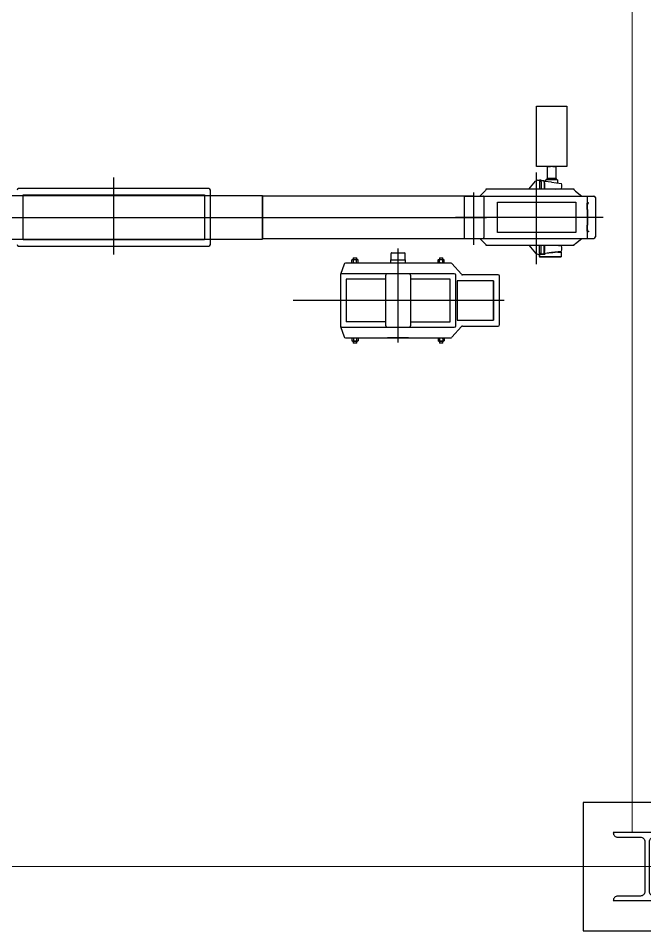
# Model space of a CAD drawing. Extents: x -681219 to -550379, y -242630 to -158199.
# Drawn here: x -659121 to -654972, y -219842 to -213797 of the extents above; entities that cross this region are included whole.
import ezdxf
from ezdxf.lldxf.tags import DXFTag

# ---------------------------------------------------------------- set-up
doc = ezdxf.new("R2010")
doc.units = 0
doc.header["$LTSCALE"] = 1000
doc.linetypes.add('DASHED2', pattern=[9.525, 6.35, -3.175])
doc.layers.get('0').update_dxf_attribs({"linetype": 'CONTINUOUS'})
for name, color, linetype in [('center', 253, 'CENTER2'), ('GY_Bj_Hatch', 9, 'CONTINUOUS'), ('interface', 251, 'DASHED2')]:
    doc.layers.add(name, color=color, linetype=linetype)
doc.layers.add('famsun', color=7, linetype='CONTINUOUS', lineweight=0)
doc.layers.add('轴网_轴线', color=1, linetype='CENTER2', lineweight=0)
tags = doc.linetypes.add('CENTER2', pattern=[28.575, 19.05, -3.175, 3.175, -3.175]).pattern_tags.tags
tags[10:11] = [DXFTag(74, 4), DXFTag(75, 0), DXFTag(340, '0'), DXFTag(46, 0.0), DXFTag(50, 0.0), DXFTag(44, 0.0), DXFTag(45, 0.0)]
tags[8:9] = [DXFTag(74, 4), DXFTag(75, 0), DXFTag(340, '0'), DXFTag(46, 0.0), DXFTag(50, 0.0), DXFTag(44, 0.0), DXFTag(45, 0.0)]
tags[6:7] = [DXFTag(74, 4), DXFTag(75, 0), DXFTag(340, '0'), DXFTag(46, 0.0), DXFTag(50, 0.0), DXFTag(44, 0.0), DXFTag(45, 0.0)]
tags[4:5] = [DXFTag(74, 4), DXFTag(75, 0), DXFTag(340, '0'), DXFTag(46, 0.0), DXFTag(50, 0.0), DXFTag(44, 0.0), DXFTag(45, 0.0)]

# ---------------------------------------------------------------- blocks, each defined once
blk = doc.blocks.new('轴网FB0EDE194AE0F5E0')
at = {"layer": 'GY_Bj_Hatch', "color": 255}
blk.add_lwpolyline([(30575, 7925), (31425, 7925), (31425, 7075), (30575, 7075)], close=True, dxfattribs=at)
blk.add_lwpolyline([(30775, 7725), (31225, 7725, -0.414214), (31195, 7695), (31045, 7695, 0.414214), (31015, 7665), (31015, 7335, 0.414214), (31045, 7305), (31195, 7305, -0.414214), (31225, 7275), (30775, 7275, -0.414214), (30805, 7305), (30955, 7305, 0.414214), (30985, 7335), (30985, 7665, 0.414214), (30955, 7695), (30805, 7695, -0.414214)], format="xyb", close=True, dxfattribs=at)
at = {"layer": '轴网_轴线'}
blk.add_line((-1200, 7500), (44200, 7500), dxfattribs=at)
blk = doc.blocks.new('*U60')
at = {"color": 0, "linetype": 'ByBlock', "lineweight": -2}
for p, q in [((-355, 244.2), (-419, 173.3)), ((348.8, 247.5), (-347.6, 247.5)), ((-307, 249), (-263, 249)), ((-307, 249), (-307, 247.5)), ((-301.6, 270.5), (-305.8, 268.1)), ((-305.8, 251.4), (-305.8, 268.1)), ((-305.8, 251.4), (-301.6, 249)), ((-301.6, 270.5), (-268.4, 270.5)), ((-295, 282.5), (-297, 280.5)), ((-297, 280.5), (-297, 270.5)), ((-295.4, 251.4), (-295.4, 268.1)), ((-295, 282.5), (-275, 282.5)), ((-273, 280.5), (-275, 282.5)), ((-274.6, 251.4), (-274.6, 268.1)), ((-273, 270.5), (-273, 280.5)), ((-264.2, 268.1), (-268.4, 270.5)), ((-268.4, 249), (-264.2, 251.4)), ((-264.2, 251.4), (-264.2, 268.1)), ((-263, 247.5), (-263, 249)), ((-69.4, 248.5), (69.4, 248.5)), ((263, 249), (307, 249)), ((263, 249), (263, 247.5)), ((268.4, 270.5), (264.2, 268.1)), ((264.2, 251.4), (264.2, 268.1)), ((264.2, 251.4), (268.4, 249)), ((268.4, 270.5), (301.6, 270.5)), ((275, 282.5), (273, 280.5)), ((273, 280.5), (273, 270.5)), ((274.6, 251.4), (274.6, 268.1)), ((275, 282.5), (295, 282.5)), ((297, 280.5), (295, 282.5)), ((295.4, 251.4), (295.4, 268.1)), ((297, 270.5), (297, 280.5)), ((305.8, 268.1), (301.6, 270.5)), ((301.6, 249), (305.8, 251.4)), ((305.8, 251.4), (305.8, 268.1)), ((307, 247.5), (307, 249)), ((381.5, 171.5), (358.3, 240.7)), ((-672, 160), (-672, -160)), ((-426.4, 170), (-662, 170)), ((-632, 130), (-632, -130)), ((-392, 130), (-632, 130)), ((-631.8, -130), (-631.8, 130)), ((-392, -130), (-392, 130)), ((-382, 167.5), (-382, -167.5)), ((372, 177.5), (-372, 177.5)), ((-345, 140.5), (-345, -140.5)), ((-82, 140.5), (-345, 140.5)), ((-82, -167.5), (-82, 167.5)), ((82, 167.5), (82, -167.5)), ((82, 140.5), (345, 140.5)), ((345, -140.5), (345, 140.5)), ((382, -167.5), (382, 167.5)), ((-662, -170), (-426.4, -170)), ((-632, -130), (-392, -130)), ((-419, -173.3), (-355, -244.2)), ((-372, -177.5), (372, -177.5)), ((-345, -140.5), (-82, -140.5)), ((82, -140.5), (345, -140.5)), ((358.3, -240.7), (381.5, -171.5)), ((-347.6, -247.5), (348.8, -247.5)), ((-307, -247.5), (-307, -249)), ((-263, -249), (-307, -249)), ((-301.6, -249), (-305.8, -251.4)), ((-305.8, -251.4), (-305.8, -268.1)), ((-305.8, -268.1), (-301.6, -270.5)), ((-268.4, -270.5), (-301.6, -270.5)), ((-297, -270.5), (-297, -280.5)), ((-297, -280.5), (-295, -282.5)), ((-295.4, -251.4), (-295.4, -268.1)), ((-275, -282.5), (-295, -282.5)), ((-275, -282.5), (-273, -280.5)), ((-274.6, -251.4), (-274.6, -268.1)), ((-273, -280.5), (-273, -270.5)), ((-264.2, -251.4), (-268.4, -249)), ((-268.4, -270.5), (-264.2, -268.1)), ((-264.2, -251.4), (-264.2, -268.1)), ((-263, -249), (-263, -247.5)), ((-50, -247.5), (-50, -270)), ((50, -270), (-50, -270)), ((-47.5, -270), (-47.5, -310)), ((47.5, -310), (47.5, -270)), ((50, -270), (50, -247.5)), ((263, -247.5), (263, -249)), ((307, -249), (263, -249)), ((268.4, -249), (264.2, -251.4)), ((264.2, -251.4), (264.2, -268.1)), ((264.2, -268.1), (268.4, -270.5)), ((301.6, -270.5), (268.4, -270.5)), ((273, -270.5), (273, -280.5)), ((273, -280.5), (275, -282.5)), ((274.6, -251.4), (274.6, -268.1)), ((295, -282.5), (275, -282.5)), ((295, -282.5), (297, -280.5)), ((295.4, -251.4), (295.4, -268.1)), ((297, -280.5), (297, -270.5)), ((305.8, -251.4), (301.6, -249)), ((301.6, -270.5), (305.8, -268.1)), ((305.8, -251.4), (305.8, -268.1)), ((307, -249), (307, -247.5)), ((42.5, -315), (-42.5, -315))]:
    blk.add_line(p, q, dxfattribs=at)
for centre, radius, start, end in [((-347.6, 237.5), 10, 90, 137.91084), ((-300.6, 260.4), 9.27, 55.89996, 124.10295), ((-300.6, 259.1), 9.27, 235.89687, 304.10022), ((-269.4, 260.4), 9.27, 55.89687, 124.10022), ((-269.4, 259.1), 9.27, 235.89996, 304.10295), ((-69.4, 243.9), 4.6, 90, 128.49995), ((69.4, 243.9), 4.6, 51.50005, 90), ((269.4, 260.4), 9.27, 55.89996, 124.10295), ((269.4, 259.1), 9.27, 235.89687, 304.10022), ((300.6, 260.4), 9.27, 55.89687, 124.10022), ((300.6, 259.1), 9.27, 235.89996, 304.10295), ((348.8, 237.5), 10, 18.54577, 90), ((-662, 160), 10, 90, 180), ((-426.4, 180), 10, 270, 317.91084), ((-372, 167.5), 10, 90, 180), ((-72, 167.5), 10, 90, 180), ((72, 167.5), 10, 0, 90), ((372, 167.5), 10, 0, 90), ((372, 168.4), 10, 0, 18.54577), ((-662, -160), 10, 180, 270), ((-426.4, -180), 10, 42.08916, 90), ((-372, -167.5), 10, 180, 270), ((-72, -167.5), 10, 180, 270), ((72, -167.5), 10, 270, 0), ((372, -167.5), 10, 270, 0), ((372, -168.4), 10, 341.45423, 0), ((348.8, -237.5), 10, 270, 341.45423), ((-347.6, -237.5), 10, 222.08916, 270), ((-300.6, -259.1), 9.27, 55.89996, 124.10295), ((-300.6, -260.4), 9.27, 235.89687, 304.10022), ((-269.4, -259.1), 9.27, 55.89687, 124.10022), ((-269.4, -260.4), 9.27, 235.89996, 304.10295), ((269.4, -259.1), 9.27, 55.89996, 124.10295), ((269.4, -260.4), 9.27, 235.89687, 304.10022), ((300.6, -259.1), 9.27, 55.89687, 124.10022), ((300.6, -260.4), 9.27, 235.89996, 304.10295), ((-42.5, -310), 5, 180, 270), ((42.5, -310), 5, 270, 0)]:
    blk.add_arc(centre, radius, start, end, dxfattribs=at)
for points, knots in [([(-274.6, 268.1), (-276.3, 268.6), (-278, 269), (-280.6, 269.4), (-281.5, 269.5), (-283.2, 269.7), (-284.1, 269.7), (-286.8, 269.7), (-288.5, 269.5), (-291.1, 269.1), (-292, 268.9), (-293.7, 268.6), (-294.5, 268.3), (-295.4, 268.1)], [0, 0, 0, 0, 0.25, 0.25, 0.375, 0.375, 0.5, 0.5, 0.75, 0.75, 0.875, 0.875, 1, 1, 1, 1]), ([(-295.4, 251.4), (-294.5, 251.2), (-293.7, 250.9), (-292, 250.6), (-291.1, 250.4), (-288.5, 250), (-286.8, 249.8), (-284.1, 249.8), (-283.2, 249.8), (-281.5, 250), (-280.6, 250.1), (-278, 250.5), (-276.3, 250.9), (-274.6, 251.4)], [0, 0, 0, 0, 0.125, 0.125, 0.25, 0.25, 0.5, 0.5, 0.625, 0.625, 0.75, 0.75, 1, 1, 1, 1]), ([(295.4, 268.1), (293.7, 268.6), (292, 269), (289.4, 269.4), (288.5, 269.5), (286.8, 269.7), (285.9, 269.7), (283.2, 269.7), (281.5, 269.5), (278.9, 269.1), (278, 268.9), (276.3, 268.6), (275.5, 268.3), (274.6, 268.1)], [0, 0, 0, 0, 0.25, 0.25, 0.375, 0.375, 0.5, 0.5, 0.75, 0.75, 0.875, 0.875, 1, 1, 1, 1]), ([(274.6, 251.4), (275.5, 251.2), (276.3, 250.9), (278, 250.6), (278.9, 250.4), (281.5, 250), (283.2, 249.8), (285.9, 249.8), (286.8, 249.8), (288.5, 250), (289.4, 250.1), (292, 250.5), (293.7, 250.9), (295.4, 251.4)], [0, 0, 0, 0, 0.125, 0.125, 0.25, 0.25, 0.5, 0.5, 0.625, 0.625, 0.75, 0.75, 1, 1, 1, 1]), ([(-274.6, -251.4), (-275.5, -251.2), (-276.3, -250.9), (-278, -250.6), (-278.9, -250.4), (-281.5, -250), (-283.2, -249.8), (-285.9, -249.8), (-286.8, -249.8), (-288.5, -250), (-289.4, -250.1), (-292, -250.5), (-293.7, -250.9), (-295.4, -251.4)], [0, 0, 0, 0, 0.125, 0.125, 0.25, 0.25, 0.5, 0.5, 0.625, 0.625, 0.75, 0.75, 1, 1, 1, 1]), ([(-295.4, -268.1), (-293.7, -268.6), (-292, -269), (-289.4, -269.4), (-288.5, -269.5), (-286.8, -269.7), (-285.9, -269.7), (-283.2, -269.7), (-281.5, -269.5), (-278.9, -269.1), (-278, -268.9), (-276.3, -268.6), (-275.5, -268.3), (-274.6, -268.1)], [0, 0, 0, 0, 0.25, 0.25, 0.375, 0.375, 0.5, 0.5, 0.75, 0.75, 0.875, 0.875, 1, 1, 1, 1]), ([(295.4, -251.4), (294.5, -251.2), (293.7, -250.9), (292, -250.6), (291.1, -250.4), (288.5, -250), (286.8, -249.8), (284.1, -249.8), (283.2, -249.8), (281.5, -250), (280.6, -250.1), (278, -250.5), (276.3, -250.9), (274.6, -251.4)], [0, 0, 0, 0, 0.125, 0.125, 0.25, 0.25, 0.5, 0.5, 0.625, 0.625, 0.75, 0.75, 1, 1, 1, 1]), ([(274.6, -268.1), (276.3, -268.6), (278, -269), (280.6, -269.4), (281.5, -269.5), (283.2, -269.7), (284.1, -269.7), (286.8, -269.7), (288.5, -269.5), (291.1, -269.1), (292, -268.9), (293.7, -268.6), (294.5, -268.3), (295.4, -268.1)], [0, 0, 0, 0, 0.25, 0.25, 0.375, 0.375, 0.5, 0.5, 0.75, 0.75, 0.875, 0.875, 1, 1, 1, 1])]:
    blk.add_open_spline(points, degree=3, knots=knots, dxfattribs=at)
at = {"layer": 'center', "lineweight": 25, "ltscale": 9.784777}
for p, q in [((0, 278.5), (0, -345)), ((-702, 0), (696, 0))]:
    blk.add_line(p, q, dxfattribs=at)
blk = doc.blocks.new('*U134')
at = {"color": 0, "linetype": 'ByBlock', "lineweight": -2}
for p, q in [((487.4, 335.4), (489.4, 337.4)), ((506.9, 335.4), (487.4, 335.4)), ((487.4, 257.4), (487.4, 335.4)), ((489.4, 337.4), (506.9, 337.4)), ((522.9, 337.4), (540.4, 337.4)), ((542.4, 335.4), (522.9, 335.4)), ((540.4, 337.4), (542.4, 335.4)), ((542.4, 335.4), (542.4, 257.4)), ((424.5, 246.4), (435.1, 246.4)), ((445.1, 246.4), (435.1, 246.4)), ((435.1, 246.4), (435.1, 236.3)), ((445.1, 236.3), (445.1, 246.4)), ((466.1, 243.4), (445.1, 243.4)), ((466.1, 233.4), (466.1, 243.4)), ((552.9, 248.1), (476.9, 248.1)), ((476.9, 238.1), (476.9, 248.1)), ((544.9, 257.4), (484.9, 257.4)), ((484.9, 248.1), (484.9, 257.4)), ((544.9, 257.4), (544.9, 248.1)), ((552.9, 248.1), (552.9, 228.7)), ((664.8, 186.4), (80, 186.4)), ((365.1, 186.4), (409.1, 239.2)), ((435.1, 236.3), (435.1, 186.4)), ((445.1, 236.3), (445.1, 186.4)), ((466.1, 233.4), (466.1, 186.4)), ((467.1, 228.4), (466.1, 228.4)), ((467.1, 188.4), (466.1, 188.4)), ((514.9, 233.4), (469.7, 239)), ((470.1, 191.4), (470.1, 225.4)), ((514.9, 233.4), (581, 225.3)), ((539.4, 186.4), (581, 191.5)), ((552.9, 188), (552.9, 186.4)), ((-65.1, 136.4), (-65.1, 87)), ((-60.1, 141.4), (59.9, 141.4)), ((39.9, 141.4), (73.4, 174.9)), ((59.9, 141.4), (749.9, 141.4)), ((64.9, 136.4), (64.9, 87)), ((673.1, 174.9), (714.9, 141.4)), ((749.9, 141.4), (749.9, 94.5)), ((749.9, 141.4), (794.9, 141.4)), ((749.9, 141.4), (749.9, 97.4)), ((804.9, 131.4), (804.9, -128.6)), ((-65.1, 87), (-65.1, 86.3)), ((-65.1, 86.3), (-65.1, 2.6)), ((64.9, 87), (64.9, 86.3)), ((64.9, 86.3), (64.9, 2.6)), ((759.7, 97.4), (749.9, 97.4)), ((749.9, 94.5), (749.9, 94.3)), ((749.9, 94.3), (749.9, 53)), ((755.6, 94.4), (751, 94.4)), ((755.6, 94.4), (756.7, 94.4)), ((756.7, 94.4), (759.7, 94.4)), ((759.7, 94.4), (759.7, 97.4)), ((-65.1, 2.6), (-65.1, 0.2)), ((-65.1, 0.2), (-65.1, -83.5)), ((64.9, 2.6), (64.9, 0.2)), ((64.9, 0.2), (64.9, -83.5)), ((749.9, 53), (749.9, 2.1)), ((749.9, 2.1), (749.9, 0.7)), ((749.9, 0.7), (749.9, -50.2)), ((752.9, 53), (752.9, 2.1)), ((752.9, 0.7), (752.9, 2.1)), ((752.9, 0.7), (752.9, -50.2)), ((749.9, -50.2), (749.9, -91.5)), ((-65.1, -83.5), (-65.1, -84.2)), ((-65.1, -84.2), (-65.1, -133.6)), ((64.9, -83.5), (64.9, -84.2)), ((64.9, -84.2), (64.9, -133.6)), ((749.9, -91.5), (749.9, -91.7)), ((749.9, -91.7), (749.9, -138.6)), ((749.9, -94.6), (749.9, -138.6)), ((759.7, -94.6), (749.9, -94.6)), ((755.6, -91.6), (751, -91.6)), ((755.6, -91.6), (756.7, -91.6)), ((756.7, -91.6), (759.7, -91.6)), ((759.7, -91.6), (759.7, -94.6)), ((-60.1, -138.6), (59.9, -138.6)), ((39.9, -138.6), (73.4, -172.1)), ((59.9, -138.6), (749.9, -138.6)), ((673.1, -172.1), (714.9, -138.6)), ((704.9, -146.6), (705.9, -146.6)), ((705.9, -145.8), (705.9, -146.6)), ((749.9, -138.6), (794.9, -138.6)), ((80, -183.6), (664.8, -183.6)), ((365.1, -183.6), (409.1, -236.4)), ((435.1, -233.5), (435.1, -183.6)), ((435.1, -233.5), (435.1, -243.6)), ((445.1, -233.5), (445.1, -183.6)), ((445.1, -243.6), (445.1, -233.5)), ((445.1, -240.6), (466.1, -240.6)), ((466.1, -230.6), (466.1, -183.6)), ((467.1, -185.6), (466.1, -185.6)), ((467.1, -225.6), (466.1, -225.6)), ((466.1, -240.6), (466.1, -230.6)), ((469.7, -236.2), (514.9, -230.6)), ((470.1, -222.6), (470.1, -188.6)), ((470.1, -241.4), (470.1, -242.6)), ((523.1, -233.4), (471.9, -239.4)), ((476.9, -238.8), (476.9, -235.3)), ((514.9, -230.6), (581, -222.5)), ((555.1, -229.6), (523.1, -233.4)), ((539.4, -183.6), (581, -188.7)), ((552.9, -183.6), (552.9, -185.3)), ((552.9, -226), (552.9, -229.9)), ((555.1, -229.6), (578.1, -229.6)), ((578.1, -229.6), (578.1, -259.6)), ((424.5, -243.6), (435.1, -243.6)), ((433.1, -243.6), (433.1, -245.6)), ((433.1, -245.6), (433.1, -257)), ((435.1, -243.6), (445.1, -243.6)), ((435.1, -245.6), (435.1, -243.6)), ((435.1, -254.6), (435.1, -244.6)), ((468.1, -244.6), (435.1, -244.6)), ((435.1, -245.6), (435.1, -257)), ((437.7, -259.6), (523.1, -259.6)), ((437.7, -261.6), (523.1, -261.6)), ((440.1, -259.6), (523.1, -259.6)), ((523.1, -259.6), (578.1, -259.6)), ((523.1, -259.6), (578.1, -259.6)), ((523.1, -261.6), (578.1, -261.6)), ((578.1, -259.6), (578.1, -261.6))]:
    blk.add_line(p, q, dxfattribs=at)
blk.add_lwpolyline([(414.9, 737.4), (614.9, 737.4), (614.9, 337.4), (414.9, 337.4)], close=True, dxfattribs=at)
for centre, radius, start, end in [((424.5, 226.4), 20, 90, 140.19443), ((470.1, 242.9), 4, 180, 263), ((128, 137.4), 66.2, 136.55499, 145.51559), ((129.5, 183.3), 49.5, 176.38632, 180.39342), ((467.1, 225.4), 3, 0, 90), ((467.1, 191.4), 3, 270, 0), ((514.9, 208.4), 68.2, 345.65674, 14.34326), ((625.3, 183.3), 39.7, 359.50995, 4.51478), ((618.8, 128.2), 71.6, 40.73446, 49.88984), ((-60.1, 136.4), 5, 90, 180), ((59.9, 136.4), 5, 0, 90), ((794.9, 131.4), 10, 0, 90), ((-60.1, -133.6), 5, 180, 270), ((59.9, -133.6), 5, 270, 0), ((125.8, -136.4), 63.4, 214.28528, 223.64414), ((129.5, -180.5), 49.5, 179.60658, 183.61368), ((625.3, -180.5), 39.7, 355.48522, 0.49005), ((620.8, -127.4), 68.7, 309.91811, 319.45759), ((794.9, -128.6), 10, 270, 0), ((424.5, -223.6), 20, 219.80557, 270), ((470.1, -240.1), 4, 97, 180), ((467.1, -188.6), 3, 0, 90), ((467.1, -222.6), 3, 270, 0), ((472.1, -241.4), 2, 96.70984, 180), ((514.9, -205.6), 68.2, 345.65674, 14.34326), ((437.7, -257), 4.6, 180, 270), ((440.1, -254.6), 5, 180, 270), ((437.7, -257), 2.6, 180, 270), ((468.1, -242.6), 2, 270, 0)]:
    blk.add_arc(centre, radius, start, end, dxfattribs=at)
at = {"color": 0, "linetype": 'ByBlock', "lineweight": -2, "extrusion": (0, 0, -1)}
for centre, major_axis, start_param, end_param in [((756.7, 53), (0, 77.7), 4.712389, 5.274303), ((756.7, 53), (0, 43.4), 4.712389, 5.976845), ((756.7, -50.2), (0, 77.7), 4.150475, 4.712389), ((756.7, -50.2), (0, -43.4), 0.306341, 1.570796)]:
    blk.add_ellipse(centre, major_axis=major_axis, ratio=0.087489, start_param=start_param, end_param=end_param, dxfattribs=at)
at = {"layer": 'center', "lineweight": -2, "ltscale": 173.99581}
for p, q in [((415.5, -309.2), (415.5, 297.7)), ((-0.1, -182), (-0.1, 166)), ((856.3, 0.2), (-122.4, 0.2))]:
    blk.add_line(p, q, dxfattribs=at)
at = {"layer": 'interface', "lineweight": -2, "ltscale": 99.046317}
blk.add_lwpolyline([(155.5, 100.2), (675.5, 100.2), (675.5, -99.8), (155.5, -99.8)], close=True, dxfattribs=at)
blk = doc.blocks.new('*U133')
at = {"color": 0, "linetype": 'ByBlock', "lineweight": -2}
for p, q in [((2045, 190.6), (785, 190.6)), ((0, 145.6), (2400, 145.6)), ((2055, -179.4), (2055, 180.6)), ((2400, -144.4), (2400, 145.6)), ((3800, 141.2), (2400, 141.2)), ((2400, 141.2), (2400, -138.8)), ((3800, -138.8), (3800, 141.2)), ((0, -144.4), (2400, -144.4)), ((2400, -138.8), (3800, -138.8)), ((785, -189.4), (2045, -189.4))]:
    blk.add_line(p, q, dxfattribs=at)
at = {"color": 0, "linetype": 'ByBlock', "lineweight": -2, "ltscale": 298.666667}
for p, q in [((815, 150.6), (2015, 150.6)), ((815, -149.4), (815, 150.6)), ((2015, 150.6), (2015, -149.4)), ((2015, -149.4), (815, -149.4))]:
    blk.add_line(p, q, dxfattribs=at)
at = {"color": 0, "linetype": 'ByBlock', "lineweight": -2}
for centre, start, end in [((785, 180.6), 90, 180), ((2045, 180.6), 0, 90), ((785, -179.4), 180, 270), ((2045, -179.4), 270, 0)]:
    blk.add_arc(centre, 10, start, end, dxfattribs=at)
at = {"layer": 'center', "lineweight": -2, "ltscale": 90.743111}
blk.add_line((1415, -245.5), (1415, 265), dxfattribs=at)
at = {"layer": 'center', "lineweight": -2, "ltscale": 562.506667}
blk.add_line((-678.5, 0), (3884, 0), dxfattribs=at)

msp = doc.modelspace()

# ---------------------------------------------------------------- linework, layer by layer
at = {"layer": 'famsun'}
msp.add_line((-655055.4609, -212141.6983), (-655055.4609, -219191.6983), dxfattribs=at)

# ---------------------------------------------------------------- block references
at = {"color": 4}
for name, p in [('*U134', (-656103.7278, -215116.6983)), ('*U133', (-659903.7278, -215116.6783))]:
    msp.add_blockref(name, p, dxfattribs=at)
at = {"color": 4, "rotation": 180}
msp.add_blockref('*U60', (-656605.4609, -215666.6983), dxfattribs=at)
at = {"layer": 'famsun', "xscale": -1}
msp.add_blockref('轴网FB0EDE194AE0F5E0', (-623955.4609, -226916.6983), dxfattribs=at)

doc.saveas('drawing.dxf')
